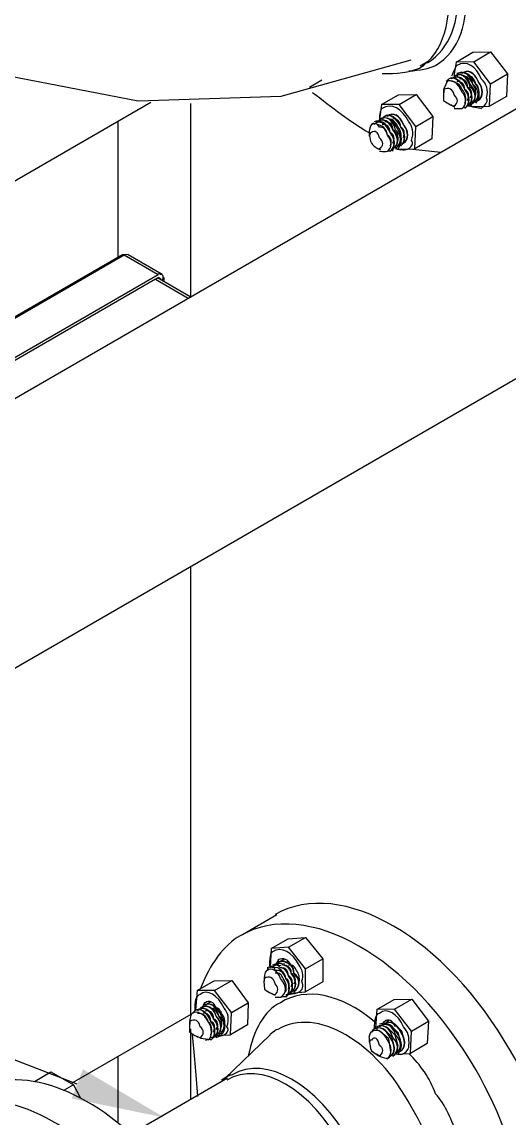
# Model space of a CAD drawing. Header units: inches. Extents: x 0.3 to 33.8, y 15.5 to 37.1.
# Drawn here: x 21.169 to 22.11, y 26.14 to 28.254 of the extents above; entities that cross this region are included whole.
import ezdxf

# ---------------------------------------------------------------- set-up
doc = ezdxf.new("R2010")
doc.units = ezdxf.units.IN
doc.header["$MEASUREMENT"] = 0

# ---------------------------------------------------------------- blocks, each defined once
blk = doc.blocks.new('60298_1')
at = {"transparency": 33554687}
blk.add_hatch(color=21, dxfattribs=at).paths.add_polyline_path([(21.2873, 26.234), (21.4446, 26.141), (21.2656, 26.1779)])
for points in [[(21.92, 28.1804), (21.6695, 28.1107), (21.3937, 28.1014), (21.1232, 28.1535), (20.8903, 28.2656)], [(22.0078, 28.1768), (22.0403, 28.1959)], [(22.0403, 28.1959), (22.0744, 28.1964)], [(22.0418, 28.1773), (22.0744, 28.1964)], [(22.0744, 28.1964), (22.1069, 28.154)], [(21.9556, 28.1793), (21.938, 28.169)], [(22.0078, 28.1768), (22.0036, 28.1494)], [(22.0418, 28.1773), (22.0078, 28.1768)], [(22.0739, 28.1349), (22.0418, 28.1773)], [(20.4487, 27.1202), (22.2277, 28.1473)], [(21.7485, 28.1417), (21.7248, 28.1277)], [(21.9949, 28.1448), (21.9949, 28.1448)], [(22.0016, 28.1484), (22.0016, 28.1484)], [(22.0078, 28.152), (22.0078, 28.152)], [(22.0145, 28.1556), (22.0145, 28.1556)], [(22.0207, 28.1592), (22.0207, 28.1592)], [(22.0739, 28.1349), (22.1069, 28.154)], [(22.1069, 28.154), (22.1048, 28.1107)], [(21.9902, 28.1396), (21.9845, 28.1262)], [(21.9845, 28.1174), (21.9845, 28.1262)], [(22.0723, 28.0916), (22.0739, 28.1349)], [(20.9672, 27.839), (21.418, 28.0993)], [(21.8637, 28.0947), (21.8962, 28.1138)], [(21.8962, 28.1138), (21.9303, 28.1143)], [(21.8978, 28.0952), (21.9303, 28.1143)], [(21.9303, 28.1143), (21.9628, 28.0719)], [(22.0393, 28.0978), (22.0393, 28.0978)], [(22.0418, 28.0998), (22.0449, 28.1009)], [(22.0455, 28.1014), (22.0455, 28.1014)], [(22.048, 28.1034), (22.0511, 28.105)], [(22.0522, 28.1055), (22.0522, 28.1055)], [(22.1048, 28.1107), (22.0723, 28.0916)], [(21.4955, 27.7244), (21.4955, 28.0972)], [(21.8637, 28.0947), (21.8596, 28.0663)], [(21.8978, 28.0952), (21.8637, 28.0947)], [(21.8771, 28.0766), (21.8771, 28.0766)], [(21.9298, 28.0528), (21.8978, 28.0952)], [(21.9974, 28.0947), (22.0052, 28.09)], [(22.0191, 28.0885), (22.0253, 28.09)], [(22.0263, 28.0905), (22.0263, 28.0905)], [(22.0289, 28.0926), (22.032, 28.0936)], [(22.0325, 28.0941), (22.0325, 28.0941)], [(22.0341, 28.0947), (22.0382, 28.091)], [(22.0351, 28.0962), (22.0382, 28.0972)], [(22.0382, 28.091), (22.0723, 28.0916)], [(21.3545, 28.0626), (21.3545, 27.8003)], [(21.8513, 28.0616), (21.8513, 28.0616)], [(21.858, 28.0652), (21.858, 28.0652)], [(21.8642, 28.0688), (21.8642, 28.0688)], [(21.8709, 28.073), (21.8709, 28.073)], [(21.9298, 28.0528), (21.9628, 28.0719)], [(21.9628, 28.0719), (21.9608, 28.0286)], [(21.8404, 28.0342), (21.8404, 28.043)], [(21.9282, 28.0095), (21.9298, 28.0528)], [(21.8957, 28.0146), (21.8957, 28.0146)], [(21.9019, 28.0187), (21.9019, 28.0187)], [(21.9086, 28.0224), (21.9086, 28.0224)], [(21.9608, 28.0286), (21.9282, 28.0095)], [(21.8539, 28.0115), (21.8616, 28.0074)], [(21.8828, 28.0074), (21.8828, 28.0074)], [(21.889, 28.011), (21.889, 28.011)], [(21.8905, 28.012), (21.8942, 28.0089)], [(21.8942, 28.0089), (21.9282, 28.0095)], [(21.9241, 28.0089), (21.9783, 28.0033)], [(21.3746, 27.8055), (21.3633, 27.805), (20.663, 27.4011), (20.6543, 27.3851), (20.6543, 27.239)], [(20.6672, 27.4006), (21.3669, 27.805)], [(21.3669, 27.805), (21.3633, 27.805)], [(21.3746, 27.8055), (21.3669, 27.805)], [(21.3669, 27.805), (21.4325, 27.7673)], [(21.3746, 27.8055), (21.4402, 27.7678)], [(20.7322, 27.3629), (21.4325, 27.7673)], [(21.4273, 27.758), (21.4325, 27.7611)], [(21.4944, 27.7239), (21.4314, 27.7605)], [(21.4325, 27.7611), (21.4376, 27.758)], [(21.4376, 27.758), (21.4325, 27.7611)], [(21.4433, 27.7611), (21.4433, 27.7538)], [(20.6692, 26.7272), (22.4529, 27.7569)], [(21.4273, 27.758), (20.7405, 27.3614)], [(21.4273, 27.758), (21.4903, 27.7213)], [(21.4376, 27.758), (21.4376, 27.758)], [(21.4955, 26.3384), (21.4955, 27.2044)], [(21.5951, 26.4943), (21.6618, 26.533)], [(21.6509, 26.4669), (21.6835, 26.4855)], [(21.684, 26.4695), (21.6509, 26.4669)], [(21.6835, 26.4855), (21.717, 26.4886)], [(21.684, 26.4695), (21.717, 26.4886)], [(21.717, 26.4282), (21.684, 26.4695)], [(21.717, 26.4886), (21.7501, 26.4473)], [(21.6509, 26.4669), (21.6489, 26.4313)], [(21.6638, 26.4298), (21.6483, 26.4313)], [(21.6483, 26.4313), (21.6483, 26.4313)], [(21.67, 26.4334), (21.6545, 26.4349)], [(21.6545, 26.4349), (21.6545, 26.4349)], [(21.6767, 26.437), (21.6613, 26.4385)], [(21.6613, 26.4385), (21.6613, 26.4385)], [(21.6829, 26.4406), (21.6674, 26.4422)], [(21.6674, 26.4422), (21.6674, 26.4422)], [(21.6674, 26.4277), (21.6674, 26.4277)], [(21.6773, 26.4468), (21.6705, 26.4437)], [(21.6736, 26.4313), (21.6736, 26.4313)], [(21.6742, 26.4463), (21.6742, 26.4463)], [(21.6767, 26.4473), (21.6767, 26.4473)], [(21.6804, 26.4349), (21.6804, 26.4349)], [(21.6866, 26.4391), (21.6866, 26.4391)], [(21.717, 26.4282), (21.7501, 26.4473)], [(21.717, 26.3838), (21.717, 26.4282)], [(21.7501, 26.4473), (21.7501, 26.4029)], [(21.6375, 26.4039), (21.6375, 26.4127)], [(21.6613, 26.4241), (21.6551, 26.4261)], [(21.5074, 26.3859), (21.5048, 26.3482)], [(21.5074, 26.3859), (21.5404, 26.405)], [(21.5414, 26.3864), (21.5074, 26.3859)], [(21.5404, 26.405), (21.5745, 26.4055)], [(21.5414, 26.3864), (21.5745, 26.4055)], [(21.574, 26.344), (21.5414, 26.3864)], [(21.5745, 26.4055), (21.6065, 26.3626)], [(21.6989, 26.3879), (21.6989, 26.3879)], [(21.7501, 26.4029), (21.717, 26.3838)], [(21.5347, 26.3642), (21.527, 26.3606)], [(21.5342, 26.3642), (21.5301, 26.3631)], [(21.5337, 26.3647), (21.5337, 26.3647)], [(21.6504, 26.3812), (21.6582, 26.3771)], [(21.6793, 26.3771), (21.6793, 26.3771)], [(21.686, 26.3807), (21.717, 26.3838)], [(21.686, 26.3807), (21.686, 26.3807)], [(21.6922, 26.3843), (21.6922, 26.3843)], [(21.8549, 26.3497), (21.888, 26.3688)], [(21.888, 26.3688), (21.922, 26.3693)], [(21.889, 26.3502), (21.922, 26.3693)], [(21.922, 26.3693), (21.9541, 26.327)], [(21.5037, 26.3477), (21.4991, 26.343)], [(21.5043, 26.3482), (21.5043, 26.3482)], [(21.5099, 26.3513), (21.5099, 26.3513)], [(21.511, 26.3518), (21.511, 26.3518)], [(21.5167, 26.3554), (21.5167, 26.3554)], [(21.5172, 26.3559), (21.5172, 26.3559)], [(21.5229, 26.359), (21.5229, 26.359)], [(21.5239, 26.3595), (21.5239, 26.3595)], [(21.5301, 26.3631), (21.5301, 26.3631)], [(21.5719, 26.3007), (21.574, 26.344)], [(21.574, 26.344), (21.6065, 26.3626)], [(21.6065, 26.3626), (21.605, 26.3198)], [(21.8549, 26.3497), (21.8518, 26.3141)], [(21.889, 26.3502), (21.8549, 26.3497)], [(21.9215, 26.3079), (21.889, 26.3502)], [(21.4955, 26.3399), (21.2657, 26.2072)], [(21.4939, 26.3213), (21.4939, 26.3301)], [(21.8709, 26.3249), (21.8709, 26.3249)], [(21.8787, 26.3291), (21.874, 26.326)], [(21.8771, 26.3285), (21.8771, 26.3285)], [(21.8787, 26.3296), (21.8787, 26.3296)], [(21.9029, 26.3079), (21.8874, 26.3229)], [(21.9215, 26.3079), (21.9541, 26.327)], [(21.9541, 26.327), (21.952, 26.2836)], [(21.4955, 26.1767), (21.4955, 26.3125)], [(21.544, 26.2991), (21.5719, 26.3007)], [(21.5487, 26.3017), (21.5487, 26.3017)], [(21.5549, 26.3053), (21.5549, 26.3053)], [(21.5606, 26.2155), (21.6489, 26.3007)], [(21.605, 26.3198), (21.5719, 26.3007)], [(21.8513, 26.3141), (21.8513, 26.3141)], [(21.858, 26.3177), (21.858, 26.3177)], [(21.8776, 26.2929), (21.8585, 26.3089)], [(21.8642, 26.3213), (21.8642, 26.3213)], [(21.8838, 26.2965), (21.8683, 26.3115)], [(21.89, 26.3001), (21.8745, 26.3151)], [(21.8967, 26.3038), (21.8812, 26.3193)], [(21.9019, 26.2826), (21.8967, 26.3038)], [(21.9086, 26.2867), (21.9029, 26.3079)], [(21.9195, 26.2645), (21.9215, 26.3079)], [(21.5068, 26.2981), (21.5146, 26.2939)], [(21.5146, 26.2939), (21.5291, 26.2924)], [(21.5358, 26.2939), (21.5358, 26.2939)], [(21.542, 26.2976), (21.542, 26.2976)], [(21.8404, 26.2867), (21.8404, 26.2955)], [(21.8818, 26.2681), (21.8776, 26.2929)], [(21.889, 26.2754), (21.8838, 26.2965)], [(21.8957, 26.279), (21.89, 26.3001)], [(21.952, 26.2836), (21.9195, 26.2645)], [(21.3545, 26.2588), (21.3545, 26.1323)], [(21.8539, 26.264), (21.8616, 26.2593)], [(21.8828, 26.2599), (21.8828, 26.2599)], [(21.889, 26.2635), (21.9195, 26.2645)], [(21.889, 26.2635), (21.889, 26.2635)], [(21.8957, 26.2671), (21.8957, 26.2671)], [(21.9019, 26.2707), (21.9019, 26.2707)], [(21.1934, 26.2108), (21.2254, 26.2294)], [(21.2254, 26.2294), (21.2688, 26.2041)], [(21.3808, 26.1106), (21.5662, 26.2175)], [(21.2688, 26.2041), (21.2512, 26.1938)], [(21.2688, 26.2041), (21.2817, 26.1798)]]:
    blk.add_lwpolyline(points, dxfattribs=at)
at = {"color": 21, "transparency": 33554687}
blk.add_lwpolyline([(21.276, 26.2056), (18.8556, 27.1403), (18.6749, 27.1403)], dxfattribs=at)
at = {"transparency": 33554687}
for points, knots in [([(21.8647, 28.1546), (21.8926, 28.1539), (21.9177, 28.1573), (21.937, 28.1649), (21.9832, 28.1951), (22.0024, 28.2585), (21.9887, 28.3353)], [0, 0, 0, 0, 1, 1, 1, 2, 2, 2, 2]), ([(21.9164, 28.1597), (21.9378, 28.1604), (21.9557, 28.1648), (21.968, 28.1701), (22.0132, 28.198), (22.034, 28.254), (22.0248, 28.325)], [0, 0, 0, 0, 1, 1, 1, 2, 2, 2, 2]), ([(22.0661, 28.1081), (22.0708, 28.1225), (22.0673, 28.135), (22.0558, 28.1442), (22.0477, 28.1689), (22.0267, 28.181), (22.0093, 28.1701), (22.007, 28.1697), (22.0035, 28.1609), (21.999, 28.1494)], [0, 0, 0, 0, 1, 1, 1, 2, 2, 2, 3, 3, 3, 3]), ([(22.0248, 28.0874), (22.0344, 28.0952), (22.0344, 28.1113), (22.0248, 28.1236), (22.0172, 28.1413), (22.0032, 28.1494), (21.9938, 28.1442), (21.9927, 28.1433), (21.9911, 28.1417), (21.9887, 28.1391)], [0, 0, 0, 0, 1, 1, 1, 2, 2, 2, 3, 3, 3, 3]), ([(22.0041, 28.0874), (22.0108, 28.0873), (22.0161, 28.0868), (22.0196, 28.0874), (22.0281, 28.0937), (22.0281, 28.1089), (22.0196, 28.1184), (22.0119, 28.137), (21.9987, 28.1446), (21.9887, 28.1391)], [0, 0, 0, 0, 1, 1, 1, 2, 2, 2, 3, 3, 3, 3]), ([(22.03, 28.0926), (22.0409, 28.0989), (22.0409, 28.1151), (22.03, 28.1287), (22.0236, 28.145), (22.0096, 28.1531), (21.999, 28.1442), (22, 28.1475), (21.9992, 28.1469), (21.9938, 28.1442)], [0, 0, 0, 0, 1, 1, 1, 2, 2, 2, 3, 3, 3, 3]), ([(22.0248, 28.0874), (22.0353, 28.0956), (22.0353, 28.1118), (22.0248, 28.1236), (22.018, 28.1417), (22.004, 28.1498), (21.9938, 28.1442)], [0, 0, 0, 0, 1, 1, 1, 2, 2, 2, 2]), ([(22.03, 28.0926), (22.0417, 28.0993), (22.0417, 28.1155), (22.03, 28.1287), (22.0244, 28.1455), (22.0104, 28.1535), (21.999, 28.1442)], [0, 0, 0, 0, 1, 1, 1, 2, 2, 2, 2]), ([(22.0351, 28.0978), (22.0481, 28.1031), (22.0481, 28.1192), (22.0351, 28.1339), (22.0308, 28.1492), (22.0168, 28.1573), (22.0041, 28.1494)], [0, 0, 0, 0, 1, 1, 1, 2, 2, 2, 2]), ([(22.0351, 28.0926), (22.0473, 28.1026), (22.0473, 28.1188), (22.0351, 28.1287), (22.03, 28.1487), (22.016, 28.1568), (22.0041, 28.1494), (22.0064, 28.1513), (22.0056, 28.1506), (22.0041, 28.1494)], [0, 0, 0, 0, 1, 1, 1, 2, 2, 2, 3, 3, 3, 3]), ([(22.0403, 28.0978), (22.0538, 28.1063), (22.0538, 28.1225), (22.0403, 28.1339), (22.0365, 28.1524), (22.0225, 28.1605), (22.0093, 28.1546), (22.0129, 28.155), (22.012, 28.1543), (22.0093, 28.1494)], [0, 0, 0, 0, 1, 1, 1, 2, 2, 2, 3, 3, 3, 3]), ([(22.0506, 28.1029), (22.0602, 28.11), (22.0602, 28.1262), (22.0506, 28.1391), (22.0429, 28.1561), (22.0289, 28.1642), (22.0196, 28.1546), (22.0193, 28.1587), (22.0185, 28.158), (22.0145, 28.1546)], [0, 0, 0, 0, 1, 1, 1, 2, 2, 2, 3, 3, 3, 3]), ([(22.0455, 28.0978), (22.0546, 28.1068), (22.0546, 28.123), (22.0455, 28.1339), (22.0373, 28.1529), (22.0233, 28.161), (22.0145, 28.1546)], [0, 0, 0, 0, 1, 1, 1, 2, 2, 2, 2]), ([(22.0351, 28.1081), (22.0403, 28.1162), (22.0383, 28.124), (22.03, 28.1287), (22.0301, 28.1383), (22.0243, 28.1439), (22.0145, 28.1442)], [0, 0, 0, 0, 1, 1, 1, 2, 2, 2, 2]), ([(22.0506, 28.1029), (22.061, 28.1105), (22.061, 28.1267), (22.0506, 28.1391), (22.0437, 28.1566), (22.0297, 28.1647), (22.0196, 28.1546)], [0, 0, 0, 0, 1, 1, 1, 2, 2, 2, 2]), ([(22.0455, 28.1133), (22.0467, 28.1199), (22.0448, 28.1278), (22.0403, 28.1339), (22.0365, 28.142), (22.0307, 28.1476), (22.0248, 28.1494)], [0, 0, 0, 0, 1, 1, 1, 2, 2, 2, 2]), ([(22.0506, 28.1133), (22.0531, 28.1237), (22.0512, 28.1315), (22.0455, 28.1339), (22.043, 28.1457), (22.0372, 28.1513), (22.03, 28.1494)], [0, 0, 0, 0, 1, 1, 1, 2, 2, 2, 2]), ([(22.0041, 28.0926), (22.0019, 28.091), (21.9935, 28.0958), (21.9835, 28.1029), (21.9833, 28.1136), (21.9833, 28.1232), (21.9835, 28.1236), (21.9935, 28.1291), (22.0019, 28.1243), (22.0041, 28.1133), (22.0121, 28.1066), (22.0121, 28.097), (22.0041, 28.0926)], [0, 0, 0, 0, 1, 1, 1, 2, 2, 2, 3, 3, 3, 4, 4, 4, 4]), ([(22.0248, 28.0978), (22.0281, 28.1056), (22.0263, 28.1151), (22.0196, 28.1236), (22.0164, 28.1323), (22.009, 28.1386), (21.999, 28.1391)], [0, 0, 0, 0, 1, 1, 1, 2, 2, 2, 2]), ([(22.03, 28.1029), (22.0338, 28.1125), (22.0319, 28.1203), (22.0248, 28.1236), (22.0237, 28.1346), (22.0179, 28.1402), (22.0093, 28.1391)], [0, 0, 0, 0, 1, 1, 1, 2, 2, 2, 2]), ([(22.03, 28.0926), (22.0446, 28.0897), (22.054, 28.0884), (22.0558, 28.0874), (22.0665, 28.0956), (22.07, 28.1026), (22.0661, 28.1081)], [0, 0, 0, 0, 1, 1, 1, 2, 2, 2, 2]), ([(21.9215, 28.0255), (21.9267, 28.0404), (21.9231, 28.0529), (21.9164, 28.0616), (21.9036, 28.0868), (21.8825, 28.0989), (21.8647, 28.0874), (21.8626, 28.0874), (21.8591, 28.0783), (21.8596, 28.0616)], [0, 0, 0, 0, 1, 1, 1, 2, 2, 2, 3, 3, 3, 3]), ([(21.8596, 28.0513), (21.8561, 28.0587), (21.8508, 28.0592), (21.8441, 28.0564), (21.8431, 28.0547), (21.8409, 28.0499), (21.8389, 28.041)], [0, 0, 0, 0, 1, 1, 1, 2, 2, 2, 2]), ([(21.875, 28.0048), (21.8781, 28.0057), (21.8803, 28.0061), (21.8802, 28.0048), (21.8908, 28.0122), (21.8908, 28.0284), (21.8802, 28.041), (21.8735, 28.0583), (21.8595, 28.0664), (21.8492, 28.0564), (21.849, 28.0603), (21.8475, 28.0587), (21.8441, 28.0564)], [0, 0, 0, 0, 1, 1, 1, 2, 2, 2, 3, 3, 3, 4, 4, 4, 4]), ([(21.8802, 28.0048), (21.8916, 28.0127), (21.8916, 28.0288), (21.8802, 28.041), (21.8743, 28.0588), (21.8603, 28.0669), (21.8492, 28.0616)], [0, 0, 0, 0, 1, 1, 1, 2, 2, 2, 2]), ([(21.8854, 28.0048), (21.8866, 28.01), (21.8876, 28.0104), (21.8854, 28.01), (21.8972, 28.0159), (21.8972, 28.0321), (21.8854, 28.0461), (21.8799, 28.062), (21.8659, 28.0701), (21.8544, 28.0616), (21.8563, 28.0646), (21.8555, 28.0639), (21.8544, 28.0616)], [0, 0, 0, 0, 1, 1, 1, 2, 2, 2, 3, 3, 3, 4, 4, 4, 4]), ([(21.8854, 28.01), (21.898, 28.0164), (21.898, 28.0326), (21.8854, 28.0461), (21.8807, 28.0625), (21.8667, 28.0706), (21.8544, 28.0616)], [0, 0, 0, 0, 1, 1, 1, 2, 2, 2, 2]), ([(21.8802, 28.0151), (21.8844, 28.0227), (21.8826, 28.0322), (21.875, 28.0358), (21.8727, 28.0494), (21.8653, 28.0556), (21.8544, 28.0564)], [0, 0, 0, 0, 1, 1, 1, 2, 2, 2, 2]), ([(21.8905, 28.01), (21.893, 28.0137), (21.894, 28.0141), (21.8905, 28.01), (21.9036, 28.0196), (21.9036, 28.0358), (21.8905, 28.0461), (21.8864, 28.0657), (21.8723, 28.0738), (21.8596, 28.0668), (21.8628, 28.0683), (21.8619, 28.0676), (21.8596, 28.0668)], [0, 0, 0, 0, 1, 1, 1, 2, 2, 2, 3, 3, 3, 4, 4, 4, 4]), ([(21.8957, 28.01), (21.9044, 28.0201), (21.9044, 28.0363), (21.8957, 28.0461), (21.8872, 28.0662), (21.8731, 28.0743), (21.8596, 28.0668)], [0, 0, 0, 0, 1, 1, 1, 2, 2, 2, 2]), ([(21.8957, 28.0151), (21.8995, 28.0174), (21.9005, 28.0178), (21.9009, 28.0151), (21.9101, 28.0234), (21.9101, 28.0395), (21.9009, 28.0513), (21.8928, 28.0695), (21.8788, 28.0776), (21.8699, 28.0719), (21.8692, 28.072), (21.8683, 28.0713), (21.8647, 28.0668)], [0, 0, 0, 0, 1, 1, 1, 2, 2, 2, 3, 3, 3, 4, 4, 4, 4]), ([(21.8854, 28.0203), (21.8901, 28.0295), (21.8882, 28.0374), (21.8802, 28.041), (21.88, 28.0516), (21.8742, 28.0572), (21.8647, 28.0564)], [0, 0, 0, 0, 1, 1, 1, 2, 2, 2, 2]), ([(21.9009, 28.0203), (21.9059, 28.0211), (21.9069, 28.0215), (21.906, 28.0203), (21.9165, 28.0271), (21.9165, 28.0432), (21.906, 28.0564), (21.8992, 28.0732), (21.8852, 28.0813), (21.875, 28.0719), (21.8756, 28.0757), (21.8748, 28.075), (21.8699, 28.0719)], [0, 0, 0, 0, 1, 1, 1, 2, 2, 2, 3, 3, 3, 4, 4, 4, 4]), ([(21.9009, 28.0151), (21.9109, 28.0238), (21.9109, 28.04), (21.9009, 28.0513), (21.8936, 28.0699), (21.8796, 28.078), (21.8699, 28.0719)], [0, 0, 0, 0, 1, 1, 1, 2, 2, 2, 2]), ([(21.8957, 28.0255), (21.8966, 28.0333), (21.8946, 28.0411), (21.8854, 28.0461), (21.8864, 28.0553), (21.8806, 28.0609), (21.8699, 28.0616)], [0, 0, 0, 0, 1, 1, 1, 2, 2, 2, 2]), ([(21.906, 28.0203), (21.9173, 28.0275), (21.9173, 28.0437), (21.906, 28.0564), (21.9, 28.0736), (21.886, 28.0817), (21.875, 28.0719)], [0, 0, 0, 0, 1, 1, 1, 2, 2, 2, 2]), ([(21.9009, 28.0306), (21.903, 28.037), (21.9011, 28.0448), (21.8957, 28.0513), (21.8928, 28.059), (21.887, 28.0646), (21.8802, 28.0668)], [0, 0, 0, 0, 1, 1, 1, 2, 2, 2, 2]), ([(21.906, 28.0306), (21.9095, 28.0407), (21.9075, 28.0485), (21.9009, 28.0513), (21.8993, 28.0628), (21.8935, 28.0684), (21.8854, 28.0668)], [0, 0, 0, 0, 1, 1, 1, 2, 2, 2, 2]), ([(21.8596, 28.01), (21.8582, 28.0081), (21.8498, 28.0129), (21.8441, 28.0203), (21.8396, 28.0306), (21.8396, 28.0402), (21.8441, 28.041), (21.8498, 28.0462), (21.8582, 28.0414), (21.8596, 28.0306), (21.8684, 28.0236), (21.8684, 28.014), (21.8596, 28.01)], [0, 0, 0, 0, 1, 1, 1, 2, 2, 2, 3, 3, 3, 4, 4, 4, 4]), ([(21.8596, 28.0048), (21.8671, 28.0044), (21.8724, 28.0038), (21.875, 28.0048), (21.8844, 28.0108), (21.8844, 28.026), (21.875, 28.0358), (21.8724, 28.0467), (21.8671, 28.0523), (21.8596, 28.0513)], [0, 0, 0, 0, 1, 1, 1, 2, 2, 2, 3, 3, 3, 3]), ([(21.8905, 28.01), (21.901, 28.0075), (21.91, 28.0064), (21.9164, 28.01), (21.9224, 28.0135), (21.9258, 28.0205), (21.9215, 28.0255)], [0, 0, 0, 0, 1, 1, 1, 2, 2, 2, 2]), ([(21.4413, 27.7569), (21.4434, 27.7644), (21.4423, 27.7669), (21.4361, 27.7673), (21.4383, 27.7692), (21.4356, 27.7689), (21.4309, 27.7673)], [0, 0, 0, 0, 1, 1, 1, 2, 2, 2, 2]), ([(22.1901, 26.0579), (22.1807, 26.131), (22.1522, 26.2044), (22.1126, 26.2697), (21.9882, 26.4885), (21.7865, 26.6049), (21.6582, 26.533)], [0, 0, 0, 0, 1, 1, 1, 2, 2, 2, 2]), ([(22.0971, 25.7636), (22.1681, 25.8721), (22.1457, 26.062), (22.0455, 26.2335), (21.9217, 26.4501), (21.7199, 26.5665), (21.591, 26.4917), (21.5595, 26.4739), (21.5327, 26.4385), (21.5136, 26.3884)], [0, 0, 0, 0, 1, 1, 1, 2, 2, 2, 3, 3, 3, 3]), ([(21.7098, 26.4039), (21.7145, 26.4148), (21.711, 26.4267), (21.7046, 26.4349), (21.6918, 26.4599), (21.6708, 26.4721), (21.653, 26.4607), (21.6493, 26.4597), (21.6461, 26.4472), (21.6478, 26.4298)], [0, 0, 0, 0, 1, 1, 1, 2, 2, 2, 3, 3, 3, 3]), ([(21.6582, 26.4246), (21.6574, 26.4328), (21.6518, 26.4334), (21.6427, 26.4298), (21.6458, 26.4299), (21.6442, 26.4283), (21.6427, 26.4246)], [0, 0, 0, 0, 1, 1, 1, 2, 2, 2, 2]), ([(21.6685, 26.4298), (21.6638, 26.4365), (21.6582, 26.4371), (21.653, 26.4298), (21.6531, 26.4342), (21.6523, 26.4335), (21.6478, 26.4298)], [0, 0, 0, 0, 1, 1, 1, 2, 2, 2, 2]), ([(21.6736, 26.4349), (21.6703, 26.4403), (21.6646, 26.4408), (21.6582, 26.4349), (21.6595, 26.4379), (21.6587, 26.4372), (21.653, 26.4349)], [0, 0, 0, 0, 1, 1, 1, 2, 2, 2, 2]), ([(21.6891, 26.4349), (21.6837, 26.4461), (21.6742, 26.4503), (21.6633, 26.4453), (21.6657, 26.4454), (21.6641, 26.443), (21.6582, 26.4349)], [0, 0, 0, 0, 1, 1, 1, 2, 2, 2, 2]), ([(21.6788, 26.4401), (21.6767, 26.444), (21.6711, 26.4445), (21.6633, 26.4401), (21.666, 26.4416), (21.6651, 26.4409), (21.6633, 26.4349)], [0, 0, 0, 0, 1, 1, 1, 2, 2, 2, 2]), ([(21.6788, 26.373), (21.6884, 26.3823), (21.6884, 26.3984), (21.6788, 26.4091), (21.6756, 26.4206), (21.6699, 26.4265), (21.6633, 26.4298)], [0, 0, 0, 0, 1, 1, 1, 2, 2, 2, 2]), ([(21.6788, 26.3781), (21.6834, 26.3796), (21.6844, 26.38), (21.684, 26.3781), (21.694, 26.3855), (21.694, 26.4017), (21.684, 26.4143), (21.6812, 26.4238), (21.6756, 26.4298), (21.6685, 26.4298)], [0, 0, 0, 0, 1, 1, 1, 2, 2, 2, 3, 3, 3, 3]), ([(21.684, 26.3781), (21.6948, 26.386), (21.6948, 26.4021), (21.684, 26.4143), (21.682, 26.4243), (21.6764, 26.4302), (21.6685, 26.4298)], [0, 0, 0, 0, 1, 1, 1, 2, 2, 2, 2]), ([(21.684, 26.3781), (21.6898, 26.3833), (21.6908, 26.3837), (21.6891, 26.3833), (21.7004, 26.3892), (21.7004, 26.4054), (21.6891, 26.4194), (21.6876, 26.4276), (21.682, 26.4335), (21.6736, 26.4349)], [0, 0, 0, 0, 1, 1, 1, 2, 2, 2, 3, 3, 3, 3]), ([(21.6891, 26.3833), (21.7012, 26.3897), (21.7012, 26.4059), (21.6891, 26.4194), (21.6884, 26.428), (21.6828, 26.434), (21.6736, 26.4349)], [0, 0, 0, 0, 1, 1, 1, 2, 2, 2, 2]), ([(21.6891, 26.3936), (21.6934, 26.4028), (21.6914, 26.4107), (21.684, 26.4143), (21.6838, 26.4238), (21.6791, 26.4288), (21.6736, 26.4298)], [0, 0, 0, 0, 1, 1, 1, 2, 2, 2, 2]), ([(21.6943, 26.3833), (21.6962, 26.387), (21.6973, 26.3874), (21.6943, 26.3833), (21.7069, 26.3929), (21.7069, 26.4091), (21.6943, 26.4194), (21.6941, 26.4313), (21.6884, 26.4372), (21.6788, 26.4401)], [0, 0, 0, 0, 1, 1, 1, 2, 2, 2, 3, 3, 3, 3]), ([(21.6943, 26.3833), (21.7077, 26.3934), (21.7077, 26.4096), (21.6943, 26.4194), (21.6949, 26.4317), (21.6892, 26.4377), (21.6788, 26.4401)], [0, 0, 0, 0, 1, 1, 1, 2, 2, 2, 2]), ([(21.6943, 26.3988), (21.6998, 26.4066), (21.6979, 26.4144), (21.6891, 26.4194), (21.6902, 26.4276), (21.6855, 26.4326), (21.6788, 26.4349)], [0, 0, 0, 0, 1, 1, 1, 2, 2, 2, 2]), ([(21.7046, 26.4039), (21.7062, 26.4103), (21.7043, 26.4181), (21.6995, 26.4246), (21.6967, 26.4313), (21.6919, 26.4363), (21.684, 26.4349)], [0, 0, 0, 0, 1, 1, 1, 2, 2, 2, 2]), ([(21.6582, 26.3781), (21.655, 26.3777), (21.6466, 26.3824), (21.6375, 26.3884), (21.6364, 26.4002), (21.6364, 26.4098), (21.6375, 26.4091), (21.6466, 26.4157), (21.655, 26.4109), (21.6582, 26.3988), (21.6652, 26.3932), (21.6652, 26.3836), (21.6582, 26.3781)], [0, 0, 0, 0, 1, 1, 1, 2, 2, 2, 3, 3, 3, 4, 4, 4, 4]), ([(21.6582, 26.373), (21.6639, 26.3739), (21.6692, 26.3734), (21.6685, 26.373), (21.6812, 26.3804), (21.6812, 26.3955), (21.6685, 26.4091), (21.665, 26.4236), (21.6518, 26.4312), (21.6427, 26.4246), (21.6398, 26.4243), (21.6377, 26.4194), (21.6375, 26.4091)], [0, 0, 0, 0, 1, 1, 1, 2, 2, 2, 3, 3, 3, 4, 4, 4, 4]), ([(21.6685, 26.373), (21.6749, 26.3752), (21.6771, 26.3757), (21.6788, 26.373), (21.6876, 26.3818), (21.6876, 26.398), (21.6788, 26.4091), (21.6748, 26.4201), (21.6691, 26.4261), (21.6582, 26.4246)], [0, 0, 0, 0, 1, 1, 1, 2, 2, 2, 3, 3, 3, 3]), ([(21.6788, 26.3833), (21.6812, 26.3922), (21.6794, 26.4017), (21.6736, 26.4091), (21.6709, 26.4164), (21.6662, 26.4214), (21.6582, 26.4194)], [0, 0, 0, 0, 1, 1, 1, 2, 2, 2, 2]), ([(21.684, 26.3884), (21.6869, 26.3991), (21.685, 26.4069), (21.6788, 26.4091), (21.6774, 26.4201), (21.6726, 26.4251), (21.6633, 26.4246)], [0, 0, 0, 0, 1, 1, 1, 2, 2, 2, 2]), ([(21.684, 26.3781), (21.6944, 26.3804), (21.7002, 26.3807), (21.7046, 26.3833), (21.7109, 26.3869), (21.7144, 26.3945), (21.7098, 26.4039)], [0, 0, 0, 0, 1, 1, 1, 2, 2, 2, 2]), ([(21.5652, 26.3162), (21.5707, 26.3313), (21.5672, 26.3439), (21.56, 26.3523), (21.5476, 26.3778), (21.5266, 26.3899), (21.5136, 26.3781), (21.5049, 26.3774), (21.5018, 26.3645), (21.5032, 26.3471)], [0, 0, 0, 0, 1, 1, 1, 2, 2, 2, 3, 3, 3, 3]), ([(21.5445, 26.3523), (21.5403, 26.3636), (21.5303, 26.3683), (21.5239, 26.3626), (21.5213, 26.3631), (21.5195, 26.3603), (21.5187, 26.3523)], [0, 0, 0, 0, 1, 1, 1, 2, 2, 2, 2]), ([(21.8492, 26.3265), (21.7849, 26.3803), (21.7175, 26.3934), (21.6685, 26.3626), (21.6375, 26.3472), (21.6164, 26.3111), (21.6065, 26.2593)], [0, 0, 0, 0, 1, 1, 1, 2, 2, 2, 2]), ([(21.5291, 26.2903), (21.5375, 26.2974), (21.5375, 26.3126), (21.5291, 26.3265), (21.5213, 26.3407), (21.5082, 26.3482), (21.4981, 26.342), (21.4962, 26.3413), (21.494, 26.3365), (21.4929, 26.3265)], [0, 0, 0, 0, 1, 1, 1, 2, 2, 2, 3, 3, 3, 3]), ([(21.5342, 26.2903), (21.5447, 26.2993), (21.5447, 26.3155), (21.5342, 26.3265), (21.5274, 26.3454), (21.5134, 26.3535), (21.5032, 26.3471)], [0, 0, 0, 0, 1, 1, 1, 2, 2, 2, 2]), ([(21.5239, 26.2903), (21.5312, 26.2923), (21.5334, 26.2928), (21.5342, 26.2903), (21.5439, 26.2988), (21.5439, 26.315), (21.5342, 26.3265), (21.5266, 26.3449), (21.5126, 26.353), (21.5032, 26.3471)], [0, 0, 0, 0, 1, 1, 1, 2, 2, 2, 3, 3, 3, 3]), ([(21.5394, 26.2955), (21.5511, 26.303), (21.5511, 26.3192), (21.5394, 26.3316), (21.5338, 26.3491), (21.5198, 26.3572), (21.5084, 26.3471)], [0, 0, 0, 0, 1, 1, 1, 2, 2, 2, 2]), ([(21.5342, 26.2955), (21.5397, 26.2966), (21.5407, 26.297), (21.5394, 26.2955), (21.5503, 26.3025), (21.5503, 26.3187), (21.5394, 26.3316), (21.533, 26.3487), (21.519, 26.3567), (21.5084, 26.3471)], [0, 0, 0, 0, 1, 1, 1, 2, 2, 2, 3, 3, 3, 3]), ([(21.5445, 26.3007), (21.5575, 26.3067), (21.5575, 26.3229), (21.5445, 26.3368), (21.5403, 26.3528), (21.5262, 26.3609), (21.5136, 26.3523)], [0, 0, 0, 0, 1, 1, 1, 2, 2, 2, 2]), ([(21.5445, 26.2955), (21.5461, 26.3003), (21.5471, 26.3007), (21.5445, 26.3007), (21.5567, 26.3063), (21.5567, 26.3224), (21.5445, 26.3368), (21.5395, 26.3524), (21.5254, 26.3605), (21.5136, 26.3523)], [0, 0, 0, 0, 1, 1, 1, 2, 2, 2, 3, 3, 3, 3]), ([(21.5497, 26.3007), (21.5526, 26.304), (21.5536, 26.3044), (21.5497, 26.3007), (21.5632, 26.31), (21.5632, 26.3262), (21.5497, 26.3368), (21.5459, 26.3561), (21.5319, 26.3642), (21.5187, 26.3575)], [0, 0, 0, 0, 1, 1, 1, 2, 2, 2, 3, 3, 3, 3]), ([(21.5549, 26.3007), (21.564, 26.3104), (21.564, 26.3266), (21.5549, 26.3368), (21.5467, 26.3565), (21.5327, 26.3646), (21.5239, 26.3575)], [0, 0, 0, 0, 1, 1, 1, 2, 2, 2, 2]), ([(21.5445, 26.311), (21.5497, 26.3199), (21.5477, 26.3277), (21.5394, 26.3316), (21.5395, 26.3419), (21.5337, 26.3475), (21.5239, 26.3471)], [0, 0, 0, 0, 1, 1, 1, 2, 2, 2, 2]), ([(21.5549, 26.3162), (21.5561, 26.3236), (21.5542, 26.3314), (21.5497, 26.3368), (21.5459, 26.3457), (21.5402, 26.3513), (21.5342, 26.3523)], [0, 0, 0, 0, 1, 1, 1, 2, 2, 2, 2]), ([(21.56, 26.3162), (21.5626, 26.3273), (21.5606, 26.3351), (21.5549, 26.342), (21.5524, 26.3494), (21.5466, 26.355), (21.5394, 26.3523)], [0, 0, 0, 0, 1, 1, 1, 2, 2, 2, 2]), ([(21.9164, 26.28), (21.9181, 26.2954), (21.9146, 26.3079), (21.906, 26.3162), (21.895, 26.3418), (21.874, 26.354), (21.8596, 26.342), (21.8526, 26.3417), (21.8494, 26.3295), (21.8492, 26.311)], [0, 0, 0, 0, 1, 1, 1, 2, 2, 2, 3, 3, 3, 3]), ([(21.5136, 26.2955), (21.5113, 26.2947), (21.5029, 26.2995), (21.4929, 26.3058), (21.4927, 26.3173), (21.4927, 26.3269), (21.4929, 26.3265), (21.5029, 26.3328), (21.5113, 26.328), (21.5136, 26.3162), (21.5215, 26.3102), (21.5215, 26.3006), (21.5136, 26.2955)], [0, 0, 0, 0, 1, 1, 1, 2, 2, 2, 3, 3, 3, 4, 4, 4, 4]), ([(21.5342, 26.3007), (21.5375, 26.3093), (21.5357, 26.3188), (21.5291, 26.3265), (21.5258, 26.336), (21.5184, 26.3423), (21.5084, 26.342)], [0, 0, 0, 0, 1, 1, 1, 2, 2, 2, 2]), ([(21.5394, 26.3058), (21.5432, 26.3162), (21.5413, 26.324), (21.5342, 26.3265), (21.5331, 26.3382), (21.5273, 26.3438), (21.5187, 26.342)], [0, 0, 0, 0, 1, 1, 1, 2, 2, 2, 2]), ([(21.9009, 25.8565), (21.9123, 25.8596), (21.919, 25.8624), (21.9215, 25.8617), (21.9966, 25.9073), (21.9966, 26.041), (21.9215, 26.1612), (21.8537, 26.2885), (21.7379, 26.3553), (21.6633, 26.311), (21.6603, 26.3105), (21.6545, 26.3062), (21.6478, 26.3007)], [0, 0, 0, 0, 1, 1, 1, 2, 2, 2, 3, 3, 3, 4, 4, 4, 4]), ([(21.8905, 26.3162), (21.8853, 26.3287), (21.8769, 26.3319), (21.8699, 26.3265), (21.8692, 26.3274), (21.8676, 26.3253), (21.8647, 26.3213)], [0, 0, 0, 0, 1, 1, 1, 2, 2, 2, 2]), ([(21.9009, 26.3058), (21.8928, 26.3217), (21.8788, 26.3298), (21.8699, 26.3213), (21.8692, 26.3243), (21.8683, 26.3236), (21.8647, 26.3213)], [0, 0, 0, 0, 1, 1, 1, 2, 2, 2, 2]), ([(21.5445, 26.2955), (21.5509, 26.2983), (21.5563, 26.2987), (21.56, 26.3007), (21.5664, 26.3045), (21.5699, 26.3115), (21.5652, 26.3162)], [0, 0, 0, 0, 1, 1, 1, 2, 2, 2, 2]), ([(21.8596, 26.2593), (21.8671, 26.2566), (21.8724, 26.2561), (21.875, 26.2542), (21.8844, 26.263), (21.8844, 26.2782), (21.875, 26.2903), (21.8682, 26.3063), (21.8551, 26.3139), (21.8441, 26.3058), (21.8431, 26.307), (21.8409, 26.3021), (21.8389, 26.2955)], [0, 0, 0, 0, 1, 1, 1, 2, 2, 2, 3, 3, 3, 4, 4, 4, 4]), ([(21.8802, 26.2955), (21.8735, 26.3106), (21.8595, 26.3187), (21.8492, 26.311), (21.849, 26.3126), (21.8475, 26.311), (21.8441, 26.3058)], [0, 0, 0, 0, 1, 1, 1, 2, 2, 2, 2]), ([(21.8854, 26.2955), (21.8799, 26.3143), (21.8659, 26.3224), (21.8544, 26.3162), (21.8563, 26.3168), (21.8555, 26.3162), (21.8544, 26.311)], [0, 0, 0, 0, 1, 1, 1, 2, 2, 2, 2]), ([(21.8905, 26.3007), (21.8864, 26.318), (21.8723, 26.3261), (21.8596, 26.3162), (21.8628, 26.3206), (21.8619, 26.3199), (21.8596, 26.3162)], [0, 0, 0, 0, 1, 1, 1, 2, 2, 2, 2]), ([(21.8905, 26.2645), (21.893, 26.266), (21.894, 26.2664), (21.8905, 26.2645), (21.9036, 26.2719), (21.9036, 26.2881), (21.8905, 26.3007)], [0, 0, 0, 0, 1, 1, 1, 2, 2, 2, 2]), ([(21.8957, 26.2645), (21.8995, 26.2697), (21.9005, 26.2701), (21.9009, 26.2697), (21.9101, 26.2756), (21.9101, 26.2918), (21.9009, 26.3058)], [0, 0, 0, 0, 1, 1, 1, 2, 2, 2, 2]), ([(21.8596, 26.2593), (21.8582, 26.2603), (21.8498, 26.2651), (21.8441, 26.2697), (21.8396, 26.2829), (21.8396, 26.2925), (21.8441, 26.2903), (21.8498, 26.2984), (21.8582, 26.2936), (21.8596, 26.28), (21.8684, 26.2759), (21.8684, 26.2662), (21.8596, 26.2593)], [0, 0, 0, 0, 1, 1, 1, 2, 2, 2, 3, 3, 3, 4, 4, 4, 4]), ([(21.875, 26.2542), (21.8781, 26.2579), (21.8803, 26.2584), (21.8802, 26.2593), (21.8908, 26.2645), (21.8908, 26.2806), (21.8802, 26.2955)], [0, 0, 0, 0, 1, 1, 1, 2, 2, 2, 2]), ([(21.8854, 26.2593), (21.8866, 26.2623), (21.8876, 26.2626), (21.8854, 26.2593), (21.8972, 26.2682), (21.8972, 26.2844), (21.8854, 26.2955)], [0, 0, 0, 0, 1, 1, 1, 2, 2, 2, 2]), ([(21.8905, 26.2645), (21.8972, 26.2623), (21.9032, 26.2625), (21.906, 26.2645), (21.9138, 26.2686), (21.9172, 26.2756), (21.9164, 26.28)], [0, 0, 0, 0, 1, 1, 1, 2, 2, 2, 2]), ([(22.0093, 26.1044), (22.0004, 26.1364), (21.9873, 26.1646), (21.968, 26.187), (21.9565, 26.2179), (21.9391, 26.2427), (21.9164, 26.2645)], [0, 0, 0, 0, 1, 1, 1, 2, 2, 2, 2]), ([(21.7821, 25.8204), (21.7914, 25.8249), (21.7983, 25.8276), (21.8027, 25.8307), (21.8678, 25.8678), (21.8678, 25.9859), (21.8027, 26.0941), (21.7416, 26.2045), (21.6393, 26.2635), (21.5755, 26.2232), (21.5698, 26.2234), (21.5639, 26.2188), (21.5549, 26.2129)], [0, 0, 0, 0, 1, 1, 1, 2, 2, 2, 3, 3, 3, 4, 4, 4, 4]), ([(21.7873, 25.8256), (21.854, 25.8635), (21.854, 25.98), (21.7873, 26.0838), (21.7296, 26.1955), (21.6287, 26.2537), (21.5652, 26.2129)], [0, 0, 0, 0, 1, 1, 1, 2, 2, 2, 2]), ([(21.3535, 26.0321), (21.2357, 26.1595), (21.0982, 26.2076), (21.0023, 26.1509), (20.9812, 26.14), (20.9602, 26.1178), (20.9403, 26.0889)], [0, 0, 0, 0, 1, 1, 1, 2, 2, 2, 2])]:
    blk.add_open_spline(points, degree=3, knots=knots, dxfattribs=at)
for points in [[(21.9525, 28.1752), (21.9958, 28.2025), (22.0157, 28.2551), (22.0093, 28.3198)], [(21.7304, 28.1184), (21.7678, 28.0891), (21.8043, 28.0619), (21.8389, 28.041)], [(21.8957, 26.3007), (21.8872, 26.3185), (21.8731, 26.3266), (21.8596, 26.3213)], [(21.9009, 26.3058), (21.8936, 26.3222), (21.8796, 26.3303), (21.8699, 26.3213)], [(21.4981, 26.3007), (21.5012, 26.2662), (21.5048, 26.2273), (21.5084, 26.1819)], [(21.8802, 26.2955), (21.8743, 26.311), (21.8603, 26.3191), (21.8492, 26.311)], [(21.8854, 26.2955), (21.8807, 26.3148), (21.8667, 26.3228), (21.8544, 26.3162)], [(21.8957, 26.2645), (21.9044, 26.2724), (21.9044, 26.2885), (21.8957, 26.3007)], [(21.9009, 26.2697), (21.9109, 26.2761), (21.9109, 26.2923), (21.9009, 26.3058)], [(21.8802, 26.2593), (21.8916, 26.2649), (21.8916, 26.2811), (21.8802, 26.2955)], [(21.8854, 26.2593), (21.898, 26.2686), (21.898, 26.2848), (21.8854, 26.2955)], [(21.4206, 26.0683), (21.3023, 26.1979), (21.1647, 26.246), (21.0694, 26.1922)]]:
    blk.add_open_spline(points, degree=3, dxfattribs=at)

msp = doc.modelspace()

# ---------------------------------------------------------------- block references
msp.add_blockref('60298_1', (0, 0))

doc.saveas('drawing.dxf')
